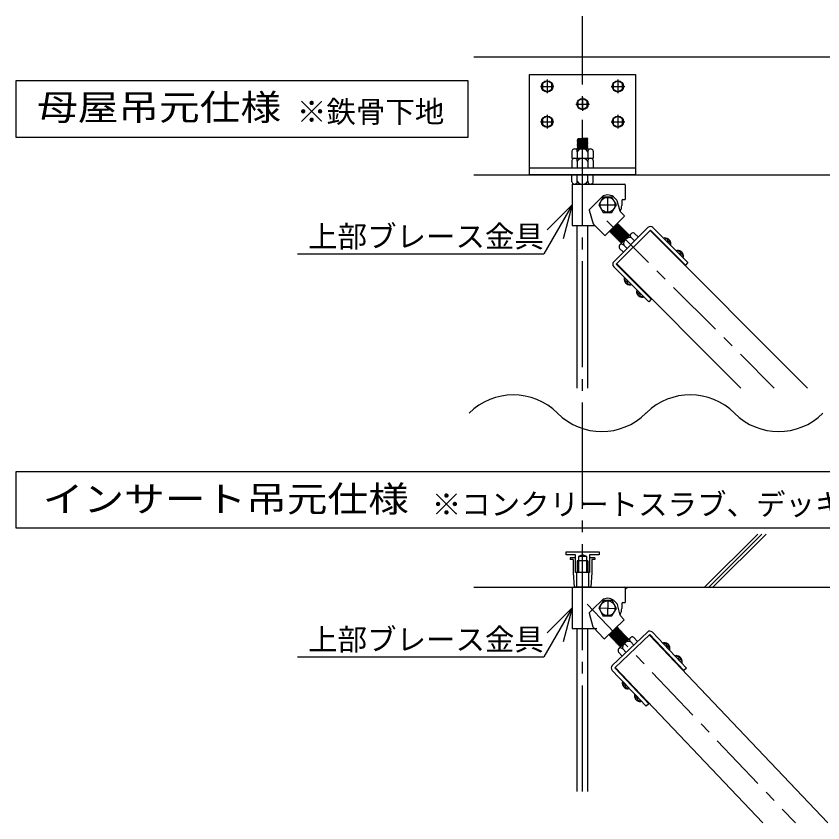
# Model space of a CAD drawing. Units: millimetres on the paper. Extents: x -204 to 206, y -141 to 144.
# Drawn here: x -42.7 to 25.7, y -64.5 to 3.9 of the extents above; entities that cross this region are included whole.
import ezdxf
from ezdxf.enums import TextEntityAlignment as Align

# ---------------------------------------------------------------- set-up
doc = ezdxf.new("R2010")
doc.units = ezdxf.units.MM
doc.linetypes.add('CHAIN1', pattern=[8, 5, -1, 1, -1])
doc.linetypes.add('CHAIN2', pattern=[12, 9, -1, 1, -1])
for name, color, linetype in [('1-0_断面', 134, 'Continuous'), ('1-1_寸法', 134, 'Continuous'), ('1-2_文字', 134, 'Continuous')]:
    doc.layers.add(name, color=color, linetype=linetype)
doc.styles.add('ＭＳ ゴシック', font='')
doc.styles.get('ＭＳ ゴシック').set_extended_font_data('MS Gothic')

msp = doc.modelspace()

# ---------------------------------------------------------------- linework, layer by layer
at = {"layer": '1-0_断面', "color": 2, "linetype": 'CHAIN2'}
msp.add_line((5.345, -61.861), (5.345, 3.937), dxfattribs=at)
at = {"layer": '1-0_断面'}
for p, q in [((-3.876, 0.477), (192.554, 0.477)), ((0.845, -1.023), (9.845, -1.023)), ((9.845, -1.023), (9.845, -9.523)), ((1.769, -2.023), (2.921, -2.023)), ((2.345, -1.447), (2.345, -2.599)), ((7.769, -2.023), (8.921, -2.023)), ((8.345, -1.447), (8.345, -2.599)), ((5.345, -2.947), (5.345, -4.099)), ((4.769, -3.523), (5.921, -3.523)), ((2.345, -4.447), (2.345, -5.599)), ((8.345, -4.447), (8.345, -5.599)), ((1.769, -5.023), (2.921, -5.023)), ((7.769, -5.023), (8.921, -5.023)), ((4.895, -6.526), (4.975, -6.577)), ((4.895, -6.641), (4.975, -6.692)), ((4.895, -6.756), (4.975, -6.807)), ((5.715, -6.432), (4.975, -6.462)), ((5.715, -6.547), (4.975, -6.577)), ((5.715, -6.662), (4.975, -6.692)), ((5.715, -6.777), (4.975, -6.807)), ((5.795, -6.489), (5.715, -6.432)), ((5.795, -6.489), (5.715, -6.547)), ((5.795, -6.604), (5.715, -6.547)), ((5.795, -6.604), (5.715, -6.662)), ((5.795, -6.719), (5.715, -6.662)), ((5.795, -6.719), (5.715, -6.777)), ((5.795, -6.834), (5.715, -6.777)), ((5.795, -6.834), (5.715, -6.892)), ((4.445, -7.525), (4.445, -8.123)), ((4.67, -7.323), (6.02, -7.323)), ((4.895, -6.871), (4.975, -6.922)), ((4.895, -6.986), (4.975, -7.037)), ((4.895, -7.101), (4.975, -7.152)), ((4.895, -7.216), (4.975, -7.267)), ((4.906, -7.323), (4.975, -7.267)), ((5.715, -6.892), (4.975, -6.922)), ((5.715, -7.007), (4.975, -7.037)), ((5.715, -7.122), (4.975, -7.152)), ((5.715, -7.237), (4.975, -7.267)), ((5.795, -7.294), (5.099, -7.323)), ((5.795, -6.949), (5.715, -6.892)), ((5.795, -6.949), (5.715, -7.007)), ((5.795, -7.064), (5.715, -7.007)), ((5.795, -7.064), (5.715, -7.122)), ((5.795, -7.179), (5.715, -7.122)), ((5.795, -7.179), (5.715, -7.237)), ((5.795, -7.294), (5.715, -7.237)), ((5.795, -7.294), (5.756, -7.323)), ((6.245, -7.525), (6.245, -8.123)), ((4.445, -8.123), (4.67, -8.123)), ((4.67, -8.123), (6.02, -8.123)), ((4.895, -7.573), (4.895, -8.123)), ((5.795, -7.573), (5.795, -8.123)), ((6.02, -8.123), (6.245, -8.123)), ((4.445, -8.325), (4.445, -8.923)), ((4.895, -8.373), (4.895, -8.923)), ((5.795, -8.373), (5.795, -8.923)), ((6.245, -8.325), (6.245, -8.923)), ((-3.876, -9.523), (192.554, -9.523)), ((0.845, -8.923), (9.845, -8.923)), ((4.445, -10.12), (4.445, -9.523)), ((4.895, -10.073), (4.895, -9.523)), ((5.795, -10.073), (5.795, -9.523)), ((6.245, -10.12), (6.245, -9.523)), ((4.465, -10.323), (8.915, -10.323)), ((4.465, -10.323), (4.465, -13.823)), ((4.67, -10.323), (6.02, -10.323)), ((8.965, -10.373), (8.965, -11.623)), ((5.931, -12.476), (7.081, -11.326)), ((7.465, -11.373), (7.465, -12.773)), ((8.059, -11.479), (8.235, -11.655)), ((8.765, -11.623), (8.965, -11.623)), ((6.765, -12.073), (8.165, -12.073)), ((8.547, -12.625), (8.286, -11.74)), ((8.665, -11.723), (8.665, -12.123)), ((5.918, -12.525), (6.259, -13.687)), ((8.553, -12.643), (8.565, -12.623)), ((8.597, -12.71), (8.879, -12.992)), ((7.288, -14.654), (8.879, -13.063)), ((8.307, -13.635), (7.656, -14.371)), ((8.307, -13.635), (8.307, -13.72)), ((4.465, -13.823), (6.387, -13.823)), ((4.895, -27.623), (4.895, -13.823)), ((5.795, -27.623), (5.795, -13.823)), ((6.272, -13.708), (7.218, -14.654)), ((8.307, -13.72), (7.741, -14.371)), ((8.391, -13.72), (7.741, -14.456)), ((8.476, -13.805), (7.826, -14.54)), ((8.561, -13.89), (7.911, -14.625)), ((10.89, -14.012), (7.991, -16.911)), ((8.646, -13.975), (7.996, -14.71)), ((8.731, -14.06), (8.08, -14.795)), ((8.816, -14.144), (8.165, -14.88)), ((11.102, -14.224), (8.203, -17.124)), ((8.901, -14.229), (8.25, -14.965)), ((8.985, -14.314), (8.335, -15.05)), ((11.067, -14.26), (24.429, -27.623)), ((11.102, -14.224), (14.072, -17.194)), ((9.07, -14.399), (8.42, -15.134)), ((8.503, -15.48), (9.458, -14.525)), ((9.155, -14.484), (8.505, -15.219)), ((9.24, -14.569), (8.589, -15.304)), ((9.325, -14.654), (9.291, -14.692)), ((9.476, -14.861), (9.758, -15.144)), ((9.76, -14.509), (10.077, -14.825)), ((12.792, -15.49), (12.242, -14.94)), ((8.674, -15.304), (8.674, -15.309)), ((8.839, -15.497), (9.122, -15.78)), ((12.536, -15.111), (12.583, -15.063)), ((12.621, -15.196), (12.668, -15.148)), ((8.487, -15.782), (8.804, -16.098)), ((13.852, -16.55), (13.302, -16.001)), ((13.596, -16.172), (13.644, -16.124)), ((13.681, -16.257), (13.729, -16.209)), ((8.238, -17.088), (18.773, -27.623)), ((7.991, -17.336), (10.96, -20.306)), ((8.203, -17.124), (11.173, -20.093)), ((9.468, -18.813), (8.918, -18.263)), ((9.089, -18.557), (9.042, -18.605)), ((9.174, -18.642), (9.127, -18.69)), ((10.529, -19.874), (9.979, -19.324)), ((10.15, -19.618), (10.102, -19.666)), ((10.235, -19.703), (10.187, -19.75)), ((11.173, -20.093), (10.96, -20.306)), ((3.945, -41.773), (3.945, -41.523)), ((3.945, -41.523), (6.745, -41.523)), ((6.745, -41.523), (6.745, -41.773)), ((4.745, -41.773), (3.945, -41.773)), ((4.295, -42.023), (4.295, -42.173)), ((4.745, -42.023), (4.295, -42.023)), ((4.545, -42.173), (4.295, -42.173)), ((4.545, -42.173), (4.545, -43.273)), ((4.745, -43.273), (4.745, -41.773)), ((4.895, -42.273), (4.895, -43.273)), ((5.795, -42.273), (4.895, -42.273)), ((5.345, -41.773), (4.995, -41.923)), ((4.995, -41.923), (4.995, -43.273)), ((5.695, -41.923), (4.995, -41.923)), ((5.695, -41.923), (5.345, -41.773)), ((5.695, -43.273), (5.695, -41.923)), ((5.795, -42.273), (5.795, -43.273)), ((5.945, -41.773), (5.945, -43.273)), ((6.745, -41.773), (5.945, -41.773)), ((6.395, -42.023), (5.945, -42.023)), ((6.145, -42.173), (6.145, -43.273)), ((6.395, -42.173), (6.145, -42.173)), ((6.395, -42.023), (6.395, -42.173)), ((4.545, -43.273), (4.645, -44.523)), ((4.995, -43.273), (4.745, -43.273)), ((4.845, -43.273), (4.845, -44.523)), ((5.695, -43.273), (4.995, -43.273)), ((5.945, -43.273), (5.695, -43.273)), ((5.845, -43.273), (5.845, -44.523)), ((6.145, -43.273), (6.045, -44.523)), ((-3.876, -44.523), (192.554, -44.523)), ((4.465, -44.523), (4.465, -48.023)), ((4.465, -44.523), (8.915, -44.523)), ((6.045, -44.523), (4.645, -44.523)), ((8.965, -44.705), (9.148, -44.523)), ((8.965, -44.573), (8.965, -45.823)), ((7.486, -45.605), (7.451, -47.005)), ((8.077, -45.727), (8.249, -45.907)), ((8.765, -45.823), (8.965, -45.823)), ((6.769, -46.287), (8.168, -46.323)), ((8.536, -46.885), (8.297, -45.993)), ((8.665, -45.923), (8.665, -46.323)), ((5.91, -46.718), (6.222, -47.888)), ((8.553, -46.843), (8.565, -46.823)), ((8.584, -46.971), (8.859, -47.26)), ((6.234, -47.91), (7.155, -48.879)), ((7.226, -48.881), (8.857, -47.331)), ((8.27, -47.889), (7.601, -48.607)), ((8.27, -47.889), (8.268, -47.974)), ((4.465, -48.023), (6.545, -48.023)), ((4.895, -61.861), (4.895, -48.023)), ((5.795, -61.861), (5.795, -48.023)), ((8.352, -47.976), (7.683, -48.694)), ((8.268, -47.974), (7.685, -48.61)), ((8.435, -48.063), (7.766, -48.781)), ((8.518, -48.15), (7.849, -48.868)), ((10.842, -48.332), (7.87, -51.156)), ((8.6, -48.237), (7.931, -48.955)), ((8.683, -48.324), (8.014, -49.042)), ((11.049, -48.549), (8.077, -51.373)), ((8.766, -48.411), (8.097, -49.129)), ((8.848, -48.498), (8.179, -49.216)), ((8.931, -48.585), (8.262, -49.303)), ((11.013, -48.583), (26.158, -64.523)), ((11.049, -48.549), (13.942, -51.594)), ((9.014, -48.672), (8.345, -49.39)), ((8.419, -49.737), (9.398, -48.808)), ((9.096, -48.759), (8.427, -49.477)), ((9.179, -48.846), (8.51, -49.564)), ((9.262, -48.933), (9.227, -48.97)), ((9.407, -49.144), (9.682, -49.434)), ((9.7, -48.799), (10.009, -49.124)), ((8.595, -49.566), (8.595, -49.571)), ((8.755, -49.764), (9.03, -50.054)), ((12.706, -49.857), (12.17, -49.294)), ((12.46, -49.472), (12.508, -49.426)), ((12.542, -49.559), (12.591, -49.513)), ((8.396, -50.039), (8.704, -50.364)), ((13.739, -50.945), (13.203, -50.381)), ((13.493, -50.559), (13.542, -50.513)), ((13.576, -50.646), (13.624, -50.6)), ((8.113, -51.339), (20.641, -64.523)), ((7.859, -51.58), (10.752, -54.625)), ((8.077, -51.373), (10.97, -54.418)), ((9.299, -53.095), (8.763, -52.531)), ((8.927, -52.829), (8.878, -52.876)), ((9.009, -52.916), (8.96, -52.963)), ((10.332, -54.182), (9.796, -53.618)), ((9.96, -53.917), (9.911, -53.963)), ((10.042, -54.004), (9.994, -54.05)), ((10.97, -54.418), (10.752, -54.625))]:
    msp.add_line(p, q, dxfattribs=at)
at = {"layer": '1-0_断面', "color": 2, "linetype": 'CHAIN1'}
for p, q in [((7.413, -13.435), (21.601, -27.623)), ((5.745, -45.967), (23.39, -64.523))]:
    msp.add_line(p, q, dxfattribs=at)
at = {"layer": '1-0_断面'}
for points in [[(9.845, -9.523), (0.845, -9.523), (0.845, -1.023)], [(5.795, -6.489), (4.895, -6.526), (4.975, -6.462)], [(5.795, -6.604), (4.895, -6.641), (4.975, -6.577)], [(5.795, -6.719), (4.895, -6.756), (4.975, -6.692)], [(5.795, -6.834), (4.895, -6.871), (4.975, -6.807)], [(5.795, -6.949), (4.895, -6.986), (4.975, -6.922)], [(5.795, -7.064), (4.895, -7.101), (4.975, -7.037)], [(5.795, -7.179), (4.895, -7.216), (4.975, -7.152)], [(7.656, -14.286), (7.656, -14.371), (7.741, -14.371)], [(7.741, -14.371), (7.741, -14.456), (7.826, -14.456)], [(7.826, -14.456), (8.391, -13.805), (8.476, -13.805), (8.476, -13.89)], [(7.911, -14.54), (8.476, -13.89), (8.561, -13.89), (8.561, -13.975)], [(7.996, -14.625), (8.561, -13.975), (8.646, -13.975), (8.646, -14.06)], [(8.08, -14.71), (8.646, -14.06), (8.731, -14.06), (8.731, -14.144)], [(8.165, -14.795), (8.731, -14.144), (8.816, -14.144), (8.816, -14.229)], [(8.25, -14.88), (8.816, -14.229), (8.901, -14.229), (8.901, -14.314)], [(8.307, -13.72), (8.391, -13.72), (8.391, -13.805)], [(8.335, -14.965), (8.901, -14.314), (8.985, -14.314), (8.985, -14.399)], [(11.314, -14.012), (14.284, -16.982), (14.072, -17.194)], [(7.826, -14.456), (7.826, -14.54), (7.911, -14.54)], [(7.911, -14.54), (7.911, -14.625), (7.996, -14.625)], [(7.996, -14.625), (7.996, -14.71), (8.08, -14.71)], [(8.08, -14.71), (8.08, -14.795), (8.165, -14.795)], [(8.165, -14.795), (8.165, -14.88), (8.25, -14.88)], [(8.25, -14.88), (8.25, -14.965), (8.335, -14.965)], [(8.335, -14.965), (8.335, -15.05), (8.42, -15.05)], [(8.42, -15.05), (8.985, -14.399), (9.07, -14.399), (9.07, -14.484)], [(8.42, -15.05), (8.42, -15.134), (8.505, -15.134)], [(8.505, -15.134), (9.07, -14.484), (9.155, -14.484), (9.155, -14.569)], [(8.589, -15.219), (9.155, -14.569), (9.24, -14.569), (9.24, -14.654)], [(8.674, -15.304), (9.24, -14.654), (9.325, -14.654), (9.325, -14.658)], [(8.505, -15.134), (8.505, -15.219), (8.589, -15.219)], [(8.589, -15.219), (8.589, -15.304), (8.674, -15.304)], [(5.924, -46.669), (6.162, -46.443), (7.103, -45.549)], [(7.603, -48.523), (7.601, -48.607), (7.685, -48.61)], [(7.768, -48.697), (8.35, -48.061), (8.435, -48.063), (8.433, -48.148)], [(7.851, -48.784), (8.433, -48.148), (8.518, -48.15), (8.515, -48.235)], [(7.933, -48.871), (8.515, -48.235), (8.6, -48.237), (8.598, -48.322)], [(8.016, -48.958), (8.598, -48.322), (8.683, -48.324), (8.681, -48.409)], [(8.099, -49.044), (8.681, -48.409), (8.766, -48.411), (8.763, -48.496)], [(8.181, -49.131), (8.763, -48.496), (8.848, -48.498), (8.846, -48.583)], [(8.264, -49.218), (8.846, -48.583), (8.931, -48.585), (8.929, -48.67)], [(8.268, -47.974), (8.352, -47.976), (8.35, -48.061)], [(11.266, -48.342), (14.16, -51.387), (13.942, -51.594)], [(7.685, -48.61), (7.683, -48.694), (7.768, -48.697)], [(7.768, -48.697), (7.766, -48.781), (7.851, -48.784)], [(7.851, -48.784), (7.849, -48.868), (7.933, -48.871)], [(7.933, -48.871), (7.931, -48.955), (8.016, -48.958)], [(8.016, -48.958), (8.014, -49.042), (8.099, -49.044)], [(8.099, -49.044), (8.097, -49.129), (8.181, -49.131)], [(8.181, -49.131), (8.179, -49.216), (8.264, -49.218)], [(8.264, -49.218), (8.262, -49.303), (8.347, -49.305)], [(8.347, -49.305), (8.929, -48.67), (9.014, -48.672), (9.011, -48.757)], [(8.429, -49.392), (9.011, -48.757), (9.096, -48.759), (9.094, -48.844)], [(8.512, -49.479), (9.094, -48.844), (9.179, -48.846), (9.177, -48.931)], [(8.595, -49.566), (9.177, -48.931), (9.262, -48.933), (9.261, -48.937)], [(8.347, -49.305), (8.345, -49.39), (8.429, -49.392)], [(8.429, -49.392), (8.427, -49.477), (8.512, -49.479)], [(8.512, -49.479), (8.51, -49.564), (8.595, -49.566)]]:
    msp.add_lwpolyline(points, dxfattribs=at)
for points in [[(1.945, -1.792), (1.945, -2.254), (2.345, -2.485), (2.745, -2.254), (2.745, -1.792), (2.345, -1.561)], [(7.945, -1.792), (7.945, -2.254), (8.345, -2.485), (8.745, -2.254), (8.745, -1.792), (8.345, -1.561)], [(4.945, -3.292), (4.945, -3.754), (5.345, -3.985), (5.745, -3.754), (5.745, -3.292), (5.345, -3.061)], [(1.945, -4.792), (1.945, -5.254), (2.345, -5.485), (2.745, -5.254), (2.745, -4.792), (2.345, -4.561)], [(7.945, -4.792), (7.945, -5.254), (8.345, -5.485), (8.745, -5.254), (8.745, -4.792), (8.345, -4.561)], [(7.09, -11.423), (6.715, -12.073), (7.09, -12.723), (7.84, -12.723), (8.216, -12.073), (7.84, -11.423)], [(7.11, -45.646), (6.718, -46.286), (7.077, -46.945), (7.827, -46.965), (8.219, -46.324), (7.86, -45.665)]]:
    msp.add_lwpolyline(points, close=True, dxfattribs=at)
for centre, radius in [((2.345, -2.023), 0.48), ((8.345, -2.023), 0.48), ((5.345, -3.523), 0.48), ((2.345, -5.023), 0.48), ((8.345, -5.023), 0.48), ((7.465, -12.073), 0.63), ((7.468, -46.305), 0.63)]:
    msp.add_circle(centre, radius, dxfattribs=at)
for centre, radius, start, end in [((4.67, -7.549), 0.226, 353.97439, 173.97475), ((5.345, -7.853), 0.53, 31.89078, 148.10921), ((6.02, -7.549), 0.226, 6.02525, 186.02559), ((4.67, -8.349), 0.226, 353.97439, 173.97475), ((5.345, -8.653), 0.53, 31.89078, 148.10921), ((6.02, -8.349), 0.226, 6.02525, 186.02559), ((4.67, -10.096), 0.226, 186.02525, 6.02561), ((5.345, -9.793), 0.53, 211.89079, 328.10922), ((6.02, -10.096), 0.226, 173.97441, 353.97475), ((8.915, -10.373), 0.05, 0, 90), ((7.465, -12.073), 0.84, 45, 117.24721), ((8.765, -11.723), 0.1, 90, 180), ((8.094, -11.796), 0.2, 16.43416, 45), ((7.028, -12.055), 1.638, 339.73705, 357.64309), ((5.966, -12.511), 0.05, 135, 196.38954), ((8.739, -12.568), 0.2, 196.43416, 225), ((8.844, -13.027), 0.05, 315, 45), ((6.307, -13.673), 0.05, 196.38954, 225), ((11.102, -14.224), 0.3, 45, 135), ((7.253, -14.618), 0.05, 225, 315), ((9.355, -15.377), 0.53, 76.89078, 193.10921), ((9.618, -14.685), 0.226, 51.02525, 231.02559), ((12.251, -14.933), 0.0117, 134.01915, 216.81377), ((12.334, -15.016), 0.128, 98.98254, 135.17889), ((12.344, -15.388), 0.5, 45.00005, 93.47098), ((12.421, -14.918), 0.0431, 139.13432, 229.51186), ((12.25, -15.482), 0.55, 53.33444, 74.92363), ((12.544, -15.06), 0.0394, 355.11562, 29.64836), ((12.344, -15.388), 0.5, 356.52101, 45.00005), ((8.663, -15.64), 0.226, 38.97439, 218.97475), ((12.603, -15.128), 0.0699, 165.81576, 284.18434), ((12.671, -15.188), 0.0394, 60.35175, 94.89621), ((12.25, -15.482), 0.55, 15.07422, 36.66631), ((12.814, -15.311), 0.0431, 220.52147, 310.86638), ((12.799, -15.48), 0.0117, 233.61571, 315.97989), ((12.716, -15.398), 0.128, 314.91063, 350.99127), ((13.312, -15.994), 0.0117, 134.01915, 216.81377), ((13.394, -16.076), 0.128, 98.98254, 135.17889), ((13.405, -16.448), 0.5, 45.00005, 93.47098), ((13.482, -15.979), 0.0431, 139.13432, 229.51186), ((13.311, -16.542), 0.55, 53.33444, 74.92363), ((13.664, -16.189), 0.0699, 165.81576, 284.18434), ((13.605, -16.121), 0.0394, 355.11562, 29.64836), ((13.732, -16.248), 0.0394, 60.35175, 94.89621), ((13.311, -16.542), 0.55, 15.07422, 36.66631), ((13.405, -16.448), 0.5, 356.52101, 45.00005), ((13.874, -16.371), 0.0431, 220.52147, 310.86638), ((8.203, -17.124), 0.3, 135, 225), ((13.859, -16.541), 0.0117, 233.61571, 315.97989), ((13.777, -16.459), 0.128, 314.91063, 350.99127), ((9.366, -18.366), 0.5, 176.52902, 224.99995), ((8.994, -18.355), 0.128, 134.82111, 171.01746), ((8.896, -18.443), 0.0431, 40.48814, 130.86568), ((8.911, -18.273), 0.0117, 53.18623, 135.98085), ((9.46, -18.272), 0.55, 195.07637, 216.66556), ((9.366, -18.366), 0.5, 224.99995, 273.47899), ((9.038, -18.566), 0.0394, 240.35164, 274.88438), ((9.106, -18.625), 0.0699, 345.81566, 104.18424), ((9.166, -18.693), 0.0394, 175.10379, 209.64825), ((9.46, -18.272), 0.55, 233.33369, 254.92578), ((9.289, -18.835), 0.0431, 319.13362, 49.47853), ((9.376, -18.738), 0.128, 279.00873, 315.08937), ((9.459, -18.82), 0.0117, 314.02011, 36.38429), ((10.427, -19.426), 0.5, 176.52902, 224.99995), ((10.055, -19.416), 0.128, 134.82111, 171.01746), ((9.957, -19.503), 0.0431, 40.48814, 130.86568), ((9.972, -19.334), 0.0117, 53.18623, 135.98085), ((10.521, -19.332), 0.55, 195.07637, 216.66556), ((10.427, -19.426), 0.5, 224.99995, 273.47899), ((10.099, -19.626), 0.0394, 240.35164, 274.88438), ((10.167, -19.686), 0.0699, 345.81566, 104.18424), ((10.227, -19.754), 0.0394, 175.10379, 209.64825), ((10.521, -19.332), 0.55, 233.33369, 254.92578), ((10.35, -19.896), 0.0431, 319.13362, 49.47853), ((10.437, -19.798), 0.128, 279.00873, 315.08937), ((10.519, -19.881), 0.0117, 314.02011, 36.38429), ((8.915, -44.573), 0.05, 0, 90), ((7.468, -46.305), 0.84, 43.53791, 115.78512), ((8.765, -45.923), 0.1, 90, 180), ((8.104, -46.045), 0.2, 14.97207, 43.53791), ((7.028, -46.255), 1.638, 339.73705, 357.64309), ((5.958, -46.705), 0.05, 133.53791, 194.92745), ((8.729, -46.833), 0.2, 194.97207, 223.53791), ((6.27, -47.875), 0.05, 194.92745, 223.53791), ((8.822, -47.295), 0.05, 313.53791, 43.53791), ((11.049, -48.549), 0.3, 43.53791, 133.53791), ((7.191, -48.844), 0.05, 223.53791, 313.53791), ((9.274, -49.657), 0.53, 75.42869, 191.64711), ((9.554, -48.972), 0.226, 49.56316, 229.5635), ((12.18, -49.287), 0.0117, 132.55706, 215.35167), ((12.26, -49.371), 0.128, 97.52045, 133.7168), ((12.261, -49.744), 0.5, 43.53795, 92.00889), ((12.35, -49.276), 0.0431, 137.67223, 228.04976), ((8.575, -49.901), 0.226, 37.5123, 217.51266), ((12.165, -49.835), 0.55, 51.87235, 73.46154), ((12.527, -49.491), 0.0699, 164.35367, 282.72225), ((12.469, -49.421), 0.0394, 353.65352, 28.18627), ((12.593, -49.552), 0.0394, 58.88965, 93.43412), ((12.165, -49.835), 0.55, 13.61213, 35.20421), ((12.261, -49.744), 0.5, 355.05892, 43.53795), ((12.732, -49.679), 0.0431, 219.05938, 309.40429), ((12.713, -49.848), 0.0117, 232.15361, 314.5178), ((12.633, -49.763), 0.128, 313.44854, 349.52918), ((13.213, -50.374), 0.0117, 132.55706, 215.35167), ((13.293, -50.459), 0.128, 97.52045, 133.7168), ((13.294, -50.831), 0.5, 43.53795, 92.00889), ((13.383, -50.363), 0.0431, 137.67223, 228.04976), ((13.198, -50.923), 0.55, 51.87235, 73.46154), ((13.56, -50.578), 0.0699, 164.35367, 282.72225), ((13.503, -50.509), 0.0394, 353.65352, 28.18627), ((13.627, -50.639), 0.0394, 58.88965, 93.43412), ((13.198, -50.923), 0.55, 13.61213, 35.20421), ((13.294, -50.831), 0.5, 355.05892, 43.53795), ((8.077, -51.373), 0.3, 133.53791, 223.53791), ((13.766, -50.766), 0.0431, 219.05938, 309.40429), ((13.746, -50.935), 0.0117, 232.15361, 314.5178), ((13.666, -50.851), 0.128, 313.44854, 349.52918), ((9.208, -52.645), 0.5, 175.06693, 223.53786), ((8.736, -52.71), 0.0431, 39.02605, 129.40358), ((8.836, -52.625), 0.128, 133.35901, 169.55536), ((8.756, -52.54), 0.0117, 51.72414, 134.51876), ((9.304, -52.553), 0.55, 193.61428, 215.20347), ((9.208, -52.645), 0.5, 223.53786, 272.0169), ((8.875, -52.836), 0.0394, 238.88955, 273.42229), ((8.942, -52.897), 0.0699, 344.35357, 102.72214), ((9, -52.967), 0.0394, 173.6417, 208.18616), ((9.304, -52.553), 0.55, 231.8716, 253.46369), ((9.119, -53.112), 0.0431, 317.67153, 48.01644), ((9.209, -53.017), 0.128, 277.54664, 313.62728), ((9.289, -53.101), 0.0117, 312.55802, 34.9222), ((10.241, -53.732), 0.5, 175.06693, 223.53786), ((9.77, -53.797), 0.0431, 39.02605, 129.40358), ((9.87, -53.712), 0.128, 133.35901, 169.55536), ((9.789, -53.628), 0.0117, 51.72414, 134.51876), ((10.338, -53.64), 0.55, 193.61428, 215.20347), ((10.241, -53.732), 0.5, 223.53786, 272.0169), ((9.909, -53.924), 0.0394, 238.88955, 273.42229), ((9.975, -53.985), 0.0699, 344.35357, 102.72214), ((10.033, -54.054), 0.0394, 173.6417, 208.18616), ((10.338, -53.64), 0.55, 231.8716, 253.46369), ((10.152, -54.199), 0.0431, 317.67153, 48.01644), ((10.242, -54.104), 0.128, 277.54664, 313.62728), ((10.322, -54.189), 0.0117, 312.55802, 34.9222)]:
    msp.add_arc(centre, radius, start, end, dxfattribs=at)
at = {"layer": '1-1_寸法'}
for p, q in [((15.7, -44.523), (20.2, -40.023)), ((16.054, -44.523), (20.554, -40.023)), ((16.407, -44.523), (20.907, -40.023))]:
    msp.add_line(p, q, dxfattribs=at)
for centre, start, end in [((-0.527, -33.509), 45.01873, 135), ((14.473, -33.509), 45, 134.4572), ((-0.527, -33.509), 45, 45.01873), ((6.973, -26.009), 225, 315), ((14.473, -33.509), 134.4572, 135), ((21.973, -26.009), 225, 315)]:
    msp.add_arc(centre, 5.303, start, end, dxfattribs=at)
at = {"layer": '1-2_文字'}
for p, q in [((-42.688, -6.357), (-42.688, -1.538)), ((4.465, -12.073), (2.069, -16.224)), ((4.465, -12.073), (2.344, -14.194)), ((4.465, -12.073), (3.689, -14.97)), ((-18.833, -16.224), (2.069, -16.224)), ((46.177, -39.523), (-42.688, -39.523)), ((4.465, -46.273), (2.069, -50.424)), ((4.465, -46.273), (2.344, -48.394)), ((4.465, -46.273), (3.689, -49.17)), ((-18.833, -50.424), (2.069, -50.424))]:
    msp.add_line(p, q, dxfattribs=at)
for points in [[(-42.688, -1.538), (-4.396, -1.538), (-4.396, -6.357), (-42.688, -6.357)], [(-42.688, -39.523), (-42.688, -34.704), (46.177, -34.704)]]:
    msp.add_lwpolyline(points, dxfattribs=at)

# ---------------------------------------------------------------- texts
at = {"layer": '1-2_文字', "style": 'ＭＳ ゴシック', "width": 1.15}
for s, p in [('母屋吊元仕様', (-40.917, -5.556)), ('インサート吊元仕様', (-40.432, -38.794))]:
    msp.add_text(s, height=2.199, dxfattribs=at).set_placement(p, align=Align.BOTTOM_LEFT)
at = {"layer": '1-2_文字', "style": 'ＭＳ ゴシック'}
for s, p in [('※鉄骨下地', (-18.88, -5.641)), ('上部ブレース金具', (-17.931, -16.224)), ('※コンクリートスラブ、デッキプレート等下地', (-7.448, -38.961)), ('上部ブレース金具', (-17.931, -50.424))]:
    msp.add_text(s, height=1.833, dxfattribs=at).set_placement(p, align=Align.BOTTOM_LEFT)

doc.saveas('drawing.dxf')
